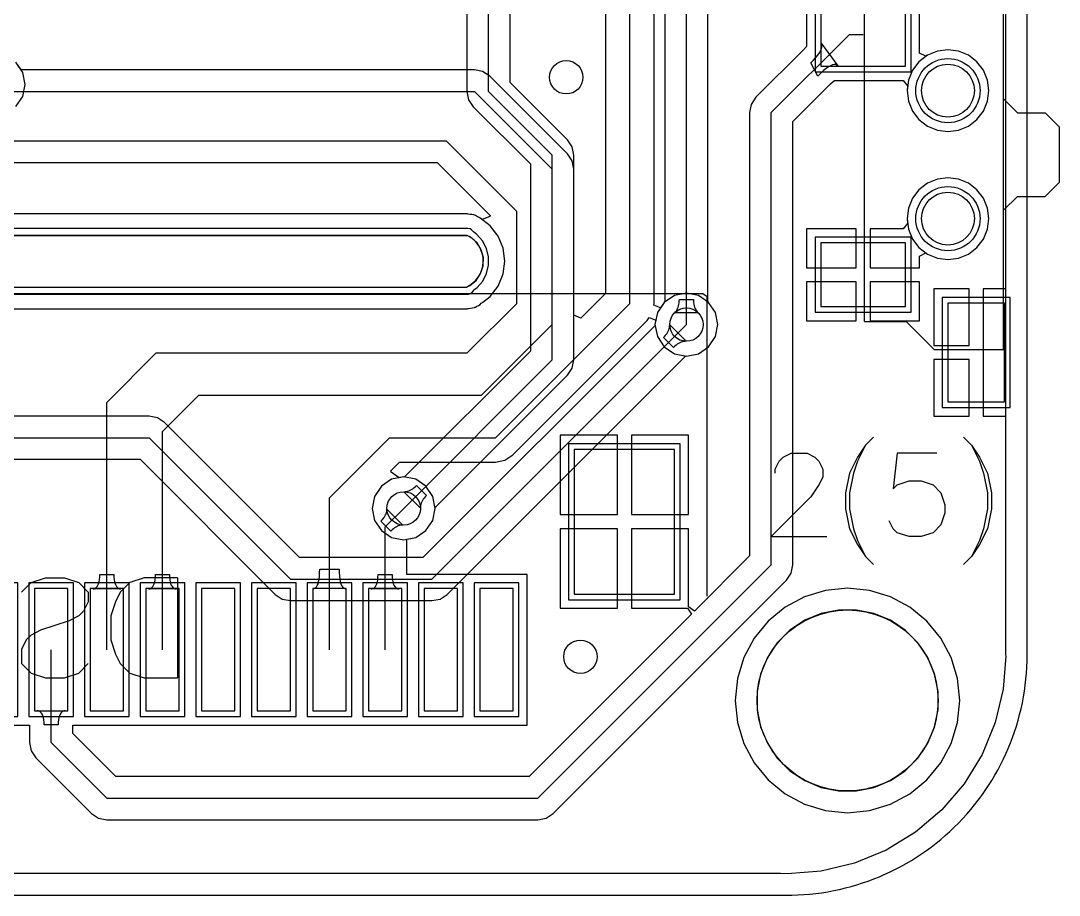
# Model space of a CAD drawing. Header units: millimetres. Extents: x 75.2 to 114.1, y 58.8 to 103.8.
# Drawn here: x 95.48 to 114.14, y 58.83 to 74.55 of the extents above; entities that cross this region are included whole.
import ezdxf

# ---------------------------------------------------------------- set-up
doc = ezdxf.new("R2010")
doc.units = ezdxf.units.MM
for name, color, linetype in [('BottomLayer', 5, 'Continuous'), ('BottomOverlay', 54, 'Continuous'), ('BottomSolder', 6, 'Continuous'), ('KeepOutLayer', 6, 'Continuous'), ('MultiLayer', 9, 'Continuous'), ('TopLayer', 1, 'Continuous'), ('TopOverlay', 2, 'Continuous'), ('TopPaste', 8, 'Continuous'), ('TopSolder', 216, 'Continuous')]:
    doc.layers.add(name, color=color, linetype=linetype)

# ---------------------------------------------------------------- blocks, each defined once
blk = doc.blocks.new('____20__1')
at = {"layer": 'TopLayer'}
for p, q in [((-22.2, 3.6), (-22.2, 1)), ((-20.4, 3.6), (-22.2, 3.6)), ((-20.4, 1), (-20.4, 3.6)), ((1.4, 3.6), (1.4, 1)), ((3.2, 3.6), (1.4, 3.6)), ((3.2, 1), (3.2, 3.6)), ((-22.2, 1), (-20.4, 1)), ((-19.3, 1.1), (-19.3, -1.1)), ((-18.7, 1.1), (-19.3, 1.1)), ((-18.7, -1.1), (-18.7, 1.1)), ((-18.3, 1.1), (-18.3, -1.1)), ((-17.7, 1.1), (-18.3, 1.1)), ((-17.7, -1.1), (-17.7, 1.1)), ((-17.3, 1.1), (-17.3, -1.1)), ((-16.7, 1.1), (-17.3, 1.1)), ((-16.7, -1.1), (-16.7, 1.1)), ((-16.3, 1.1), (-16.3, -1.1)), ((-15.7, 1.1), (-16.3, 1.1)), ((-15.7, -1.1), (-15.7, 1.1)), ((-15.3, 1.1), (-15.3, -1.1)), ((-14.7, 1.1), (-15.3, 1.1)), ((-14.7, -1.1), (-14.7, 1.1)), ((-14.3, 1.1), (-14.3, -1.1)), ((-13.7, 1.1), (-14.3, 1.1)), ((-13.7, -1.1), (-13.7, 1.1)), ((-13.3, 1.1), (-13.3, -1.1)), ((-12.7, 1.1), (-13.3, 1.1)), ((-12.7, -1.1), (-12.7, 1.1)), ((-12.3, 1.1), (-12.3, -1.1)), ((-11.7, 1.1), (-12.3, 1.1)), ((-11.7, -1.1), (-11.7, 1.1)), ((-11.3, 1.1), (-11.3, -1.1)), ((-10.7, 1.1), (-11.3, 1.1)), ((-10.7, -1.1), (-10.7, 1.1)), ((-10.3, 1.1), (-10.3, -1.1)), ((-9.7, 1.1), (-10.3, 1.1)), ((-9.7, -1.1), (-9.7, 1.1)), ((-9.3, 1.1), (-9.3, -1.1)), ((-8.7, 1.1), (-9.3, 1.1)), ((-8.7, -1.1), (-8.7, 1.1)), ((-8.3, 1.1), (-8.3, -1.1)), ((-7.7, 1.1), (-8.3, 1.1)), ((-7.7, -1.1), (-7.7, 1.1)), ((-7.3, 1.1), (-7.3, -1.1)), ((-6.7, 1.1), (-7.3, 1.1)), ((-6.7, -1.1), (-6.7, 1.1)), ((-6.3, 1.1), (-6.3, -1.1)), ((-5.7, 1.1), (-6.3, 1.1)), ((-5.7, -1.1), (-5.7, 1.1)), ((-5.3, 1.1), (-5.3, -1.1)), ((-4.7, 1.1), (-5.3, 1.1)), ((-4.7, -1.1), (-4.7, 1.1)), ((-4.3, 1.1), (-4.3, -1.1)), ((-3.7, 1.1), (-4.3, 1.1)), ((-3.7, -1.1), (-3.7, 1.1)), ((-3.3, 1.1), (-3.3, -1.1)), ((-2.7, 1.1), (-3.3, 1.1)), ((-2.7, -1.1), (-2.7, 1.1)), ((-2.3, 1.1), (-2.3, -1.1)), ((-1.7, 1.1), (-2.3, 1.1)), ((-1.7, -1.1), (-1.7, 1.1)), ((-1.3, 1.1), (-1.3, -1.1)), ((-0.7, 1.1), (-1.3, 1.1)), ((-0.7, -1.1), (-0.7, 1.1)), ((-0.3, 1.1), (-0.3, -1.1)), ((0.3, 1.1), (-0.3, 1.1)), ((0.3, -1.1), (0.3, 1.1)), ((1.4, 1), (3.2, 1)), ((-19.3, -1.1), (-18.7, -1.1)), ((-18.3, -1.1), (-17.7, -1.1)), ((-17.3, -1.1), (-16.7, -1.1)), ((-16.3, -1.1), (-15.7, -1.1)), ((-15.3, -1.1), (-14.7, -1.1)), ((-14.3, -1.1), (-13.7, -1.1)), ((-13.3, -1.1), (-12.7, -1.1)), ((-12.3, -1.1), (-11.7, -1.1)), ((-11.3, -1.1), (-10.7, -1.1)), ((-10.3, -1.1), (-9.7, -1.1)), ((-9.3, -1.1), (-8.7, -1.1)), ((-8.3, -1.1), (-7.7, -1.1)), ((-7.3, -1.1), (-6.7, -1.1)), ((-6.3, -1.1), (-5.7, -1.1)), ((-5.3, -1.1), (-4.7, -1.1)), ((-4.3, -1.1), (-3.7, -1.1)), ((-3.3, -1.1), (-2.7, -1.1)), ((-2.3, -1.1), (-1.7, -1.1)), ((-1.3, -1.1), (-0.7, -1.1)), ((-0.3, -1.1), (0.3, -1.1))]:
    blk.add_line(p, q, dxfattribs=at)
at = {"layer": 'TopOverlay'}
for p, q in [((-22.784, 0.965), (-22.784, 6.401)), ((-22.784, 6.401), (3.708, 6.401)), ((3.708, 6.401), (3.785, 6.35)), ((3.785, 0.965), (3.785, 6.35))]:
    blk.add_line(p, q, dxfattribs=at)
at = {"layer": 'TopPaste'}
for p, q in [((-22.2, 3.6), (-22.2, 1)), ((-20.4, 3.6), (-22.2, 3.6)), ((-20.4, 1), (-20.4, 3.6)), ((1.4, 3.6), (1.4, 1)), ((3.2, 3.6), (1.4, 3.6)), ((3.2, 1), (3.2, 3.6)), ((-22.2, 1), (-20.4, 1)), ((-19.3, 1.1), (-19.3, -1.1)), ((-18.7, 1.1), (-19.3, 1.1)), ((-18.7, -1.1), (-18.7, 1.1)), ((-18.3, 1.1), (-18.3, -1.1)), ((-17.7, 1.1), (-18.3, 1.1)), ((-17.7, -1.1), (-17.7, 1.1)), ((-17.3, 1.1), (-17.3, -1.1)), ((-16.7, 1.1), (-17.3, 1.1)), ((-16.7, -1.1), (-16.7, 1.1)), ((-16.3, 1.1), (-16.3, -1.1)), ((-15.7, 1.1), (-16.3, 1.1)), ((-15.7, -1.1), (-15.7, 1.1)), ((-15.3, 1.1), (-15.3, -1.1)), ((-14.7, 1.1), (-15.3, 1.1)), ((-14.7, -1.1), (-14.7, 1.1)), ((-14.3, 1.1), (-14.3, -1.1)), ((-13.7, 1.1), (-14.3, 1.1)), ((-13.7, -1.1), (-13.7, 1.1)), ((-13.3, 1.1), (-13.3, -1.1)), ((-12.7, 1.1), (-13.3, 1.1)), ((-12.7, -1.1), (-12.7, 1.1)), ((-12.3, 1.1), (-12.3, -1.1)), ((-11.7, 1.1), (-12.3, 1.1)), ((-11.7, -1.1), (-11.7, 1.1)), ((-11.3, 1.1), (-11.3, -1.1)), ((-10.7, 1.1), (-11.3, 1.1)), ((-10.7, -1.1), (-10.7, 1.1)), ((-10.3, 1.1), (-10.3, -1.1)), ((-9.7, 1.1), (-10.3, 1.1)), ((-9.7, -1.1), (-9.7, 1.1)), ((-9.3, 1.1), (-9.3, -1.1)), ((-8.7, 1.1), (-9.3, 1.1)), ((-8.7, -1.1), (-8.7, 1.1)), ((-8.3, 1.1), (-8.3, -1.1)), ((-7.7, 1.1), (-8.3, 1.1)), ((-7.7, -1.1), (-7.7, 1.1)), ((-7.3, 1.1), (-7.3, -1.1)), ((-6.7, 1.1), (-7.3, 1.1)), ((-6.7, -1.1), (-6.7, 1.1)), ((-6.3, 1.1), (-6.3, -1.1)), ((-5.7, 1.1), (-6.3, 1.1)), ((-5.7, -1.1), (-5.7, 1.1)), ((-5.3, 1.1), (-5.3, -1.1)), ((-4.7, 1.1), (-5.3, 1.1)), ((-4.7, -1.1), (-4.7, 1.1)), ((-4.3, 1.1), (-4.3, -1.1)), ((-3.7, 1.1), (-4.3, 1.1)), ((-3.7, -1.1), (-3.7, 1.1)), ((-3.3, 1.1), (-3.3, -1.1)), ((-2.7, 1.1), (-3.3, 1.1)), ((-2.7, -1.1), (-2.7, 1.1)), ((-2.3, 1.1), (-2.3, -1.1)), ((-1.7, 1.1), (-2.3, 1.1)), ((-1.7, -1.1), (-1.7, 1.1)), ((-1.3, 1.1), (-1.3, -1.1)), ((-0.7, 1.1), (-1.3, 1.1)), ((-0.7, -1.1), (-0.7, 1.1)), ((-0.3, 1.1), (-0.3, -1.1)), ((0.3, 1.1), (-0.3, 1.1)), ((0.3, -1.1), (0.3, 1.1)), ((1.4, 1), (3.2, 1)), ((-19.3, -1.1), (-18.7, -1.1)), ((-18.3, -1.1), (-17.7, -1.1)), ((-17.3, -1.1), (-16.7, -1.1)), ((-16.3, -1.1), (-15.7, -1.1)), ((-15.3, -1.1), (-14.7, -1.1)), ((-14.3, -1.1), (-13.7, -1.1)), ((-13.3, -1.1), (-12.7, -1.1)), ((-12.3, -1.1), (-11.7, -1.1)), ((-11.3, -1.1), (-10.7, -1.1)), ((-10.3, -1.1), (-9.7, -1.1)), ((-9.3, -1.1), (-8.7, -1.1)), ((-8.3, -1.1), (-7.7, -1.1)), ((-7.3, -1.1), (-6.7, -1.1)), ((-6.3, -1.1), (-5.7, -1.1)), ((-5.3, -1.1), (-4.7, -1.1)), ((-4.3, -1.1), (-3.7, -1.1)), ((-3.3, -1.1), (-2.7, -1.1)), ((-2.3, -1.1), (-1.7, -1.1)), ((-1.3, -1.1), (-0.7, -1.1)), ((-0.3, -1.1), (0.3, -1.1))]:
    blk.add_line(p, q, dxfattribs=at)
at = {"layer": 'TopSolder'}
for p, q in [((-22.302, 3.702), (-22.302, 0.898)), ((-20.298, 3.702), (-22.302, 3.702)), ((-20.298, 0.898), (-20.298, 3.702)), ((1.298, 3.702), (1.298, 0.898)), ((3.302, 3.702), (1.298, 3.702)), ((3.302, 0.898), (3.302, 3.702)), ((-19.402, 1.202), (-19.402, -1.202)), ((-18.598, 1.202), (-19.402, 1.202)), ((-18.598, -1.202), (-18.598, 1.202)), ((-18.402, 1.202), (-18.402, -1.202)), ((-17.598, 1.202), (-18.402, 1.202)), ((-17.598, -1.202), (-17.598, 1.202)), ((-17.402, 1.202), (-17.402, -1.202)), ((-16.598, 1.202), (-17.402, 1.202)), ((-16.598, -1.202), (-16.598, 1.202)), ((-16.402, 1.202), (-16.402, -1.202)), ((-15.598, 1.202), (-16.402, 1.202)), ((-15.598, -1.202), (-15.598, 1.202)), ((-15.402, 1.202), (-15.402, -1.202)), ((-14.598, 1.202), (-15.402, 1.202)), ((-14.598, -1.202), (-14.598, 1.202)), ((-14.402, 1.202), (-14.402, -1.202)), ((-13.598, 1.202), (-14.402, 1.202)), ((-13.598, -1.202), (-13.598, 1.202)), ((-13.402, 1.202), (-13.402, -1.202)), ((-12.598, 1.202), (-13.402, 1.202)), ((-12.598, -1.202), (-12.598, 1.202)), ((-12.402, 1.202), (-12.402, -1.202)), ((-11.598, 1.202), (-12.402, 1.202)), ((-11.598, -1.202), (-11.598, 1.202)), ((-11.402, 1.202), (-11.402, -1.202)), ((-10.598, 1.202), (-11.402, 1.202)), ((-10.598, -1.202), (-10.598, 1.202)), ((-10.402, 1.202), (-10.402, -1.202)), ((-9.598, 1.202), (-10.402, 1.202)), ((-9.598, -1.202), (-9.598, 1.202)), ((-9.402, 1.202), (-9.402, -1.202)), ((-8.598, 1.202), (-9.402, 1.202)), ((-8.598, -1.202), (-8.598, 1.202)), ((-8.402, 1.202), (-8.402, -1.202)), ((-7.598, 1.202), (-8.402, 1.202)), ((-7.598, -1.202), (-7.598, 1.202)), ((-7.402, 1.202), (-7.402, -1.202)), ((-6.598, 1.202), (-7.402, 1.202)), ((-6.598, -1.202), (-6.598, 1.202)), ((-6.402, 1.202), (-6.402, -1.202)), ((-5.598, 1.202), (-6.402, 1.202)), ((-5.598, -1.202), (-5.598, 1.202)), ((-5.402, 1.202), (-5.402, -1.202)), ((-4.598, 1.202), (-5.402, 1.202)), ((-4.598, -1.202), (-4.598, 1.202)), ((-4.402, 1.202), (-4.402, -1.202)), ((-3.598, 1.202), (-4.402, 1.202)), ((-3.598, -1.202), (-3.598, 1.202)), ((-3.402, 1.202), (-3.402, -1.202)), ((-2.598, 1.202), (-3.402, 1.202)), ((-2.598, -1.202), (-2.598, 1.202)), ((-2.402, 1.202), (-2.402, -1.202)), ((-1.598, 1.202), (-2.402, 1.202)), ((-1.598, -1.202), (-1.598, 1.202)), ((-1.402, 1.202), (-1.402, -1.202)), ((-0.598, 1.202), (-1.402, 1.202)), ((-0.598, -1.202), (-0.598, 1.202)), ((-0.402, 1.202), (-0.402, -1.202)), ((0.402, 1.202), (-0.402, 1.202)), ((0.402, -1.202), (0.402, 1.202)), ((-22.302, 0.898), (-20.298, 0.898)), ((1.298, 0.898), (3.302, 0.898)), ((-19.402, -1.202), (-18.598, -1.202)), ((-18.402, -1.202), (-17.598, -1.202)), ((-17.402, -1.202), (-16.598, -1.202)), ((-16.402, -1.202), (-15.598, -1.202)), ((-15.402, -1.202), (-14.598, -1.202)), ((-14.402, -1.202), (-13.598, -1.202)), ((-13.402, -1.202), (-12.598, -1.202)), ((-12.402, -1.202), (-11.598, -1.202)), ((-11.402, -1.202), (-10.598, -1.202)), ((-10.402, -1.202), (-9.598, -1.202)), ((-9.402, -1.202), (-8.598, -1.202)), ((-8.402, -1.202), (-7.598, -1.202)), ((-7.402, -1.202), (-6.598, -1.202)), ((-6.402, -1.202), (-5.598, -1.202)), ((-5.402, -1.202), (-4.598, -1.202)), ((-4.402, -1.202), (-3.598, -1.202)), ((-3.402, -1.202), (-2.598, -1.202)), ((-2.402, -1.202), (-1.598, -1.202)), ((-1.402, -1.202), (-0.598, -1.202)), ((-0.402, -1.202), (0.402, -1.202))]:
    blk.add_line(p, q, dxfattribs=at)
blk = doc.blocks.new('SWITCH_SIDE_5')
at = {"layer": 'BottomLayer'}
for centre in [(0, 0), (2.3, 0)]:
    blk.add_circle(centre, 0.475, dxfattribs=at)
at = {"layer": 'BottomSolder'}
for centre in [(0, 0), (2.3, 0)]:
    blk.add_circle(centre, 0.577, dxfattribs=at)
at = {"layer": 'MultiLayer'}
for centre in [(0, 0), (2.3, 0)]:
    blk.add_circle(centre, 0.475, dxfattribs=at)
at = {"layer": 'TopLayer'}
for p, q in [((-0.437, 2.286), (-1.58, 2.286)), ((-1.58, 2.286), (-1.58, 0.762)), ((-0.437, 0.762), (-0.437, 2.286)), ((3.881, 2.286), (2.738, 2.286)), ((2.738, 2.286), (2.738, 0.762)), ((3.881, 0.762), (3.881, 2.286)), ((-1.58, 0.762), (-0.437, 0.762)), ((2.738, 0.762), (3.881, 0.762)), ((-3.295, 0), (-3.295, -1.016)), ((-1.517, 0), (-3.295, 0)), ((-1.517, -1.016), (-1.517, 0)), ((3.817, 0), (3.817, -1.016)), ((5.595, 0), (3.817, 0)), ((5.595, -1.016), (5.595, 0)), ((-3.295, -1.016), (-1.517, -1.016)), ((3.817, -1.016), (5.595, -1.016))]:
    blk.add_line(p, q, dxfattribs=at)
for centre in [(0, 0), (2.3, 0)]:
    blk.add_circle(centre, 0.475, dxfattribs=at)
at = {"layer": 'TopOverlay'}
for p, q in [((-1.85, 1.5), (-1.85, 0.75)), ((-1.85, 1.5), (4.15, 1.5)), ((4.15, 1.5), (4.15, 0.75)), ((-1.85, 0.75), (-2.35, 0.25)), ((4.15, 0.75), (4.65, 0.25)), ((-2.35, 0.25), (-2.35, -1)), ((4.65, 0.25), (4.65, -1)), ((-2.35, -1), (0.15, -1)), ((0.15, -1), (0.4, -1.25)), ((0.15, -1), (2.15, -1)), ((2.15, -1), (1.9, -1.25)), ((2.15, -1), (4.65, -1)), ((0.4, -1.25), (0.4, -1.75)), ((1.9, -1.25), (1.9, -1.75)), ((0.4, -1.75), (0.65, -2)), ((1.9, -1.75), (1.65, -2)), ((1.65, -2), (0.65, -2))]:
    blk.add_line(p, q, dxfattribs=at)
at = {"layer": 'TopPaste'}
for p, q in [((-0.437, 2.286), (-1.58, 2.286)), ((-1.58, 2.286), (-1.58, 0.762)), ((-0.437, 0.762), (-0.437, 2.286)), ((3.881, 2.286), (2.738, 2.286)), ((2.738, 2.286), (2.738, 0.762)), ((3.881, 0.762), (3.881, 2.286)), ((-1.58, 0.762), (-0.437, 0.762)), ((2.738, 0.762), (3.881, 0.762)), ((-3.295, 0), (-3.295, -1.016)), ((-1.517, 0), (-3.295, 0)), ((-1.517, -1.016), (-1.517, 0)), ((3.817, 0), (3.817, -1.016)), ((5.595, 0), (3.817, 0)), ((5.595, -1.016), (5.595, 0)), ((-3.295, -1.016), (-1.517, -1.016)), ((3.817, -1.016), (5.595, -1.016))]:
    blk.add_line(p, q, dxfattribs=at)
at = {"layer": 'TopSolder'}
for p, q in [((-0.336, 2.388), (-1.682, 2.388)), ((-1.682, 2.388), (-1.682, 0.66)), ((-0.336, 0.66), (-0.336, 2.388)), ((3.982, 2.388), (2.636, 2.388)), ((2.636, 2.388), (2.636, 0.66)), ((3.982, 0.66), (3.982, 2.388)), ((-1.682, 0.66), (-0.336, 0.66)), ((2.636, 0.66), (3.982, 0.66)), ((-3.396, 0.102), (-3.396, -1.118)), ((-1.415, 0.102), (-3.396, 0.102)), ((-1.415, -1.118), (-1.415, 0.102)), ((3.716, 0.102), (3.716, -1.118)), ((5.697, 0.102), (3.716, 0.102)), ((5.697, -1.118), (5.697, 0.102)), ((-3.396, -1.118), (-1.415, -1.118)), ((3.716, -1.118), (5.697, -1.118))]:
    blk.add_line(p, q, dxfattribs=at)
for centre in [(0, 0), (2.3, 0)]:
    blk.add_circle(centre, 0.577, dxfattribs=at)

msp = doc.modelspace()

# ---------------------------------------------------------------- linework, layer by layer
at = {"layer": 'BottomLayer'}
for p, q in [((103.886, 73.279), (103.886, 94.869)), ((104.274, 73.44), (104.274, 94.869)), ((103.498, 94.708), (103.498, 73.279)), ((113.175, 77.775), (113.175, 68.002)), ((111.773, 73.93), (111.621, 73.813)), ((111.951, 74.003), (111.773, 73.93)), ((112.141, 74.028), (111.951, 74.003)), ((112.331, 74.003), (112.141, 74.028)), ((112.509, 73.93), (112.331, 74.003)), ((112.661, 73.813), (112.509, 73.93)), ((95.518, 73.622), (95.395, 73.805)), ((111.621, 73.813), (111.504, 73.661)), ((112.778, 73.661), (112.661, 73.813)), ((95.561, 73.406), (95.518, 73.622)), ((111.504, 73.661), (111.431, 73.484)), ((112.851, 73.484), (112.778, 73.661)), ((95.518, 73.19), (95.561, 73.406)), ((105.304, 72.411), (104.274, 73.44)), ((111.431, 73.484), (111.406, 73.293)), ((112.876, 73.293), (112.851, 73.484)), ((95.395, 73.007), (95.518, 73.19)), ((103.498, 73.279), (103.527, 73.13)), ((103.886, 73.279), (105.029, 72.136)), ((111.406, 73.293), (111.431, 73.103)), ((112.851, 73.103), (112.876, 73.293)), ((103.527, 73.13), (103.611, 73.004)), ((103.611, 73.004), (104.641, 71.975)), ((111.431, 73.103), (111.504, 72.926)), ((112.778, 72.926), (112.851, 73.103)), ((111.504, 72.926), (111.621, 72.773)), ((111.621, 72.773), (111.773, 72.656)), ((112.509, 72.656), (112.661, 72.773)), ((112.661, 72.773), (112.778, 72.926)), ((111.773, 72.656), (111.951, 72.583)), ((112.331, 72.583), (112.509, 72.656)), ((105.388, 72.285), (105.304, 72.411)), ((111.951, 72.583), (112.141, 72.558)), ((112.141, 72.558), (112.331, 72.583)), ((105.417, 72.136), (105.388, 72.285)), ((105.029, 68.453), (105.029, 72.136)), ((105.417, 68.453), (105.417, 72.136)), ((104.641, 71.975), (104.641, 68.614)), ((111.951, 71.703), (111.773, 71.63)), ((112.141, 71.728), (111.951, 71.703)), ((112.331, 71.703), (112.141, 71.728)), ((112.509, 71.63), (112.331, 71.703)), ((111.621, 71.513), (111.504, 71.361)), ((111.773, 71.63), (111.621, 71.513)), ((112.661, 71.513), (112.509, 71.63)), ((112.778, 71.361), (112.661, 71.513)), ((111.504, 71.361), (111.431, 71.183)), ((112.851, 71.183), (112.778, 71.361)), ((111.431, 71.183), (111.406, 70.993)), ((112.876, 70.993), (112.851, 71.183)), ((103.505, 71.078), (85.649, 71.078)), ((103.516, 71.076), (103.505, 71.078)), ((103.522, 71.076), (103.516, 71.076)), ((103.555, 71.07), (103.522, 71.076)), ((103.588, 71.067), (103.555, 71.07)), ((103.62, 71.059), (103.588, 71.067)), ((103.633, 71.053), (103.62, 71.059)), ((103.654, 71.049), (103.633, 71.053)), ((103.671, 71.037), (103.654, 71.049)), ((103.682, 71.033), (103.671, 71.037)), ((103.706, 71.02), (103.682, 71.033)), ((103.732, 71.009), (103.706, 71.02)), ((103.918, 70.866), (103.732, 71.009)), ((111.406, 70.993), (111.431, 70.803)), ((112.851, 70.803), (112.876, 70.993)), ((104.06, 70.68), (103.918, 70.866)), ((111.431, 70.803), (111.504, 70.625)), ((112.778, 70.625), (112.851, 70.803)), ((104.15, 70.464), (104.06, 70.68)), ((111.504, 70.625), (111.621, 70.473)), ((112.661, 70.473), (112.778, 70.625)), ((104.181, 70.231), (104.15, 70.464)), ((111.621, 70.473), (111.773, 70.356)), ((111.773, 70.356), (111.951, 70.283)), ((112.331, 70.283), (112.509, 70.356)), ((112.509, 70.356), (112.661, 70.473)), ((104.15, 69.998), (104.181, 70.231)), ((111.951, 70.283), (112.141, 70.258)), ((112.141, 70.258), (112.331, 70.283)), ((104.06, 69.782), (104.15, 69.998)), ((103.918, 69.596), (104.06, 69.782)), ((107.226, 69.61), (107.043, 69.487)), ((107.442, 69.653), (107.226, 69.61)), ((107.658, 69.61), (107.442, 69.653)), ((107.841, 69.487), (107.658, 69.61)), ((103.654, 69.403), (103.679, 69.42)), ((103.679, 69.42), (103.704, 69.43)), ((103.704, 69.43), (103.736, 69.451)), ((103.736, 69.451), (103.755, 69.471)), ((103.755, 69.471), (103.78, 69.487)), ((103.78, 69.487), (103.783, 69.492)), ((103.783, 69.492), (103.918, 69.596)), ((107.043, 69.487), (106.92, 69.304)), ((107.964, 69.304), (107.841, 69.487)), ((85.649, 69.373), (103.505, 69.373)), ((103.505, 69.373), (103.516, 69.375)), ((103.516, 69.375), (103.524, 69.375)), ((103.524, 69.375), (103.561, 69.383)), ((103.561, 69.383), (103.599, 69.387)), ((103.599, 69.387), (103.635, 69.398)), ((103.635, 69.398), (103.64, 69.4)), ((103.64, 69.4), (103.654, 69.403)), ((106.92, 69.304), (106.877, 69.088)), ((108.007, 69.088), (107.964, 69.304)), ((106.872, 69.068), (102.709, 64.904)), ((102.87, 64.516), (107.442, 69.088)), ((106.875, 69.072), (106.872, 69.068)), ((106.879, 69.078), (106.875, 69.072)), ((106.877, 69.088), (106.879, 69.078)), ((107.138, 69.039), (107.141, 69.062)), ((107.141, 69.062), (107.142, 69.085)), ((107.142, 69.085), (107.439, 68.788)), ((107.964, 68.872), (108.007, 69.088)), ((107.033, 68.858), (107.054, 68.88)), ((107.212, 68.679), (107.033, 68.858)), ((107.054, 68.88), (107.072, 68.903)), ((107.072, 68.903), (107.089, 68.925)), ((107.089, 68.925), (107.103, 68.948)), ((107.103, 68.948), (107.115, 68.97)), ((107.115, 68.97), (107.125, 68.993)), ((107.125, 68.993), (107.133, 69.016)), ((107.133, 69.016), (107.138, 69.039)), ((107.841, 68.689), (107.964, 68.872)), ((107.234, 68.7), (107.212, 68.679)), ((107.257, 68.718), (107.234, 68.7)), ((107.279, 68.735), (107.257, 68.718)), ((107.302, 68.749), (107.279, 68.735)), ((107.324, 68.761), (107.302, 68.749)), ((107.347, 68.771), (107.324, 68.761)), ((107.37, 68.779), (107.347, 68.771)), ((107.393, 68.784), (107.37, 68.779)), ((107.416, 68.787), (107.393, 68.784)), ((107.439, 68.788), (107.416, 68.787)), ((107.658, 68.566), (107.841, 68.689)), ((104.641, 68.614), (102.382, 66.356)), ((103.145, 64.241), (107.422, 68.518)), ((107.422, 68.518), (107.426, 68.521)), ((107.426, 68.521), (107.432, 68.525)), ((107.432, 68.525), (107.442, 68.523)), ((107.442, 68.523), (107.658, 68.566)), ((102.362, 65.786), (105.029, 68.453)), ((105.304, 68.178), (105.388, 68.304)), ((105.388, 68.304), (105.417, 68.453)), ((102.932, 65.806), (105.304, 68.178)), ((113.175, 68.002), (113.177, 67.993)), ((113.177, 67.993), (113.177, 63.153)), ((97.79, 67.444), (94.524, 67.444)), ((97.939, 67.415), (97.79, 67.444)), ((98.065, 67.331), (97.939, 67.415)), ((100.491, 64.904), (98.065, 67.331)), ((94.107, 67.056), (97.79, 67.056)), ((97.79, 67.056), (100.33, 64.516)), ((94.524, 66.668), (97.629, 66.668)), ((97.629, 66.668), (100.055, 64.241)), ((102.146, 66.308), (101.963, 66.185)), ((102.362, 66.351), (102.146, 66.308)), ((102.372, 66.349), (102.362, 66.351)), ((102.378, 66.353), (102.372, 66.349)), ((102.382, 66.356), (102.378, 66.353)), ((101.963, 66.185), (101.84, 66.002)), ((102.365, 66.086), (102.388, 66.087)), ((102.662, 65.789), (102.365, 66.086)), ((102.388, 66.087), (102.411, 66.09)), ((102.411, 66.09), (102.434, 66.095)), ((102.434, 66.095), (102.457, 66.103)), ((102.457, 66.103), (102.48, 66.113)), ((102.48, 66.113), (102.502, 66.125)), ((102.502, 66.125), (102.525, 66.139)), ((102.525, 66.139), (102.547, 66.156)), ((102.547, 66.156), (102.57, 66.174)), ((102.57, 66.174), (102.592, 66.195)), ((102.592, 66.195), (102.771, 66.016)), ((101.84, 66.002), (101.797, 65.786)), ((102.679, 65.881), (102.671, 65.858)), ((102.689, 65.904), (102.679, 65.881)), ((102.701, 65.926), (102.689, 65.904)), ((102.715, 65.949), (102.701, 65.926)), ((102.732, 65.971), (102.715, 65.949)), ((102.75, 65.994), (102.732, 65.971)), ((102.771, 66.016), (102.75, 65.994)), ((101.797, 65.786), (101.84, 65.57)), ((102.663, 65.812), (102.662, 65.789)), ((102.666, 65.835), (102.663, 65.812)), ((102.671, 65.858), (102.666, 65.835)), ((102.884, 65.57), (102.927, 65.786)), ((102.925, 65.796), (102.929, 65.802)), ((102.927, 65.786), (102.925, 65.796)), ((102.929, 65.802), (102.932, 65.806)), ((101.84, 65.57), (101.963, 65.387)), ((102.761, 65.387), (102.884, 65.57)), ((101.963, 65.387), (102.146, 65.264)), ((102.578, 65.264), (102.761, 65.387)), ((102.146, 65.264), (102.362, 65.221)), ((102.362, 65.221), (102.578, 65.264)), ((102.709, 64.904), (100.491, 64.904)), ((100.33, 64.516), (102.87, 64.516)), ((100.055, 64.241), (100.181, 64.157)), ((103.019, 64.157), (103.145, 64.241)), ((109.566, 64.196), (109.217, 64.01)), ((109.944, 64.311), (109.566, 64.196)), ((110.338, 64.35), (109.944, 64.311)), ((110.731, 64.311), (110.338, 64.35)), ((111.109, 64.196), (110.731, 64.311)), ((111.458, 64.01), (111.109, 64.196)), ((100.181, 64.157), (100.33, 64.128)), ((100.33, 64.128), (102.87, 64.128)), ((102.87, 64.128), (103.019, 64.157)), ((109.217, 64.01), (108.912, 63.759)), ((111.763, 63.759), (111.458, 64.01)), ((108.912, 63.759), (108.661, 63.454)), ((112.014, 63.454), (111.763, 63.759)), ((108.661, 63.454), (108.475, 63.105)), ((112.2, 63.105), (112.014, 63.454)), ((108.475, 63.105), (108.36, 62.727)), ((112.315, 62.727), (112.2, 63.105)), ((113.182, 63.128), (113.135, 62.537)), ((113.177, 63.153), (113.182, 63.128)), ((108.36, 62.727), (108.321, 62.334)), ((112.354, 62.334), (112.315, 62.727)), ((113.135, 62.537), (112.991, 61.936)), ((108.321, 62.334), (108.36, 61.94)), ((112.315, 61.94), (112.354, 62.334)), ((108.36, 61.94), (108.475, 61.562)), ((112.2, 61.562), (112.315, 61.94)), ((112.991, 61.936), (112.754, 61.365)), ((108.475, 61.562), (108.661, 61.213)), ((112.014, 61.213), (112.2, 61.562)), ((108.661, 61.213), (108.912, 60.908)), ((111.763, 60.908), (112.014, 61.213)), ((112.754, 61.365), (112.432, 60.838)), ((108.912, 60.908), (109.217, 60.657)), ((111.458, 60.657), (111.763, 60.908)), ((112.432, 60.838), (112.03, 60.368)), ((109.217, 60.657), (109.566, 60.471)), ((111.109, 60.471), (111.458, 60.657)), ((109.566, 60.471), (109.944, 60.356)), ((110.731, 60.356), (111.109, 60.471)), ((109.944, 60.356), (110.338, 60.317)), ((110.338, 60.317), (110.731, 60.356)), ((112.03, 60.368), (111.56, 59.967)), ((111.56, 59.967), (111.033, 59.644)), ((111.033, 59.644), (110.462, 59.408)), ((110.462, 59.408), (109.861, 59.263)), ((108.993, 59.224), (80.035, 59.224)), ((109.004, 59.224), (108.993, 59.224)), ((109.13, 59.224), (109.004, 59.224)), ((109.255, 59.216), (109.13, 59.224)), ((109.861, 59.263), (109.255, 59.216))]:
    msp.add_line(p, q, dxfattribs=at)
for centre in [(105.283, 73.533), (107.442, 69.088), (102.362, 65.786), (105.537, 63.119)]:
    msp.add_circle(centre, 0.3, dxfattribs=at)
at = {"layer": 'BottomOverlay'}
for p, q in [((95.496, 64.281), (95.667, 64.452)), ((95.667, 64.452), (95.924, 64.538)), ((95.924, 64.538), (96.267, 64.538)), ((96.267, 64.538), (96.524, 64.452)), ((96.524, 64.452), (96.695, 64.281)), ((97.441, 64.452), (97.27, 64.281)), ((97.698, 64.538), (97.441, 64.452)), ((98.298, 64.538), (97.698, 64.538)), ((98.298, 64.538), (98.298, 62.738)), ((96.695, 64.281), (96.695, 64.109)), ((97.27, 64.281), (97.184, 64.109)), ((96.695, 64.109), (96.61, 63.938)), ((97.184, 64.109), (97.098, 63.852)), ((96.524, 63.852), (96.353, 63.766)), ((96.61, 63.938), (96.524, 63.852)), ((97.098, 63.852), (97.098, 63.424)), ((96.353, 63.766), (95.839, 63.595)), ((95.667, 63.509), (95.581, 63.424)), ((95.839, 63.595), (95.667, 63.509)), ((95.581, 63.424), (95.496, 63.252)), ((97.098, 63.424), (97.184, 63.166)), ((95.496, 63.252), (95.496, 62.995)), ((97.184, 63.166), (97.27, 62.995)), ((95.496, 62.995), (95.667, 62.824)), ((96.524, 62.824), (96.695, 62.995)), ((97.27, 62.995), (97.441, 62.824)), ((95.667, 62.824), (95.924, 62.738)), ((95.924, 62.738), (96.267, 62.738)), ((96.267, 62.738), (96.524, 62.824)), ((97.441, 62.824), (97.698, 62.738)), ((97.698, 62.738), (98.298, 62.738))]:
    msp.add_line(p, q, dxfattribs=at)
at = {"layer": 'KeepOutLayer'}
for p, q in [((113.563, 68.002), (113.563, 77.775)), ((85.649, 70.69), (103.505, 70.69)), ((85.649, 69.762), (103.505, 69.762)), ((113.565, 63.153), (113.565, 68)), ((80.035, 58.835), (109.118, 58.835))]:
    msp.add_line(p, q, dxfattribs=at)
msp.add_circle((110.338, 62.334), 1.626, dxfattribs=at)
for centre, radius, start, end in [((103.282, 70.231), 0.51, 293.082, 64.103), ((109.245, 63.153), 4.32, 268.3153, 0)]:
    msp.add_arc(centre, radius, start, end, dxfattribs=at)
at = {"layer": 'MultiLayer'}
for p, q in [((103.505, 70.817), (85.649, 70.817)), ((103.522, 70.817), (103.505, 70.817)), ((103.505, 70.817), (103.505, 70.817)), ((103.554, 70.809), (103.522, 70.817)), ((103.583, 70.792), (103.554, 70.809)), ((103.606, 70.769), (103.583, 70.792)), ((103.615, 70.754), (103.606, 70.769)), ((103.678, 70.71), (103.615, 70.754)), ((103.615, 70.754), (103.615, 70.754)), ((103.505, 70.69), (85.649, 70.69)), ((103.571, 70.658), (103.505, 70.69)), ((103.505, 70.69), (103.505, 70.69)), ((103.68, 70.559), (103.571, 70.658)), ((103.78, 70.595), (103.678, 70.71)), ((103.756, 70.434), (103.68, 70.559)), ((103.852, 70.458), (103.78, 70.595)), ((103.794, 70.292), (103.756, 70.434)), ((103.888, 70.308), (103.852, 70.458)), ((103.79, 70.145), (103.794, 70.292)), ((103.888, 70.231), (103.888, 70.308)), ((103.888, 70.155), (103.888, 70.231)), ((103.663, 69.884), (103.745, 70.005)), ((103.745, 70.005), (103.79, 70.145)), ((103.783, 69.872), (103.853, 70.008)), ((103.853, 70.008), (103.888, 70.155)), ((103.482, 69.762), (103.55, 69.791)), ((103.55, 69.791), (103.663, 69.884)), ((103.684, 69.757), (103.783, 69.872)), ((85.649, 69.762), (103.482, 69.762)), ((85.649, 69.634), (103.505, 69.634)), ((103.505, 69.634), (103.524, 69.634)), ((103.524, 69.634), (103.56, 69.645)), ((103.56, 69.645), (103.592, 69.666)), ((103.592, 69.666), (103.615, 69.696)), ((103.615, 69.696), (103.623, 69.713)), ((103.623, 69.713), (103.684, 69.757)), ((103.623, 69.713), (103.623, 69.713)), ((109.863, 63.897), (109.568, 63.774)), ((110.177, 63.959), (109.863, 63.897)), ((110.338, 63.959), (110.177, 63.959)), ((110.498, 63.959), (110.338, 63.959)), ((110.812, 63.897), (110.498, 63.959)), ((111.108, 63.774), (110.812, 63.897)), ((109.568, 63.774), (109.301, 63.596)), ((111.374, 63.596), (111.108, 63.774)), ((109.301, 63.596), (109.075, 63.37)), ((111.6, 63.37), (111.374, 63.596)), ((109.075, 63.37), (108.897, 63.104)), ((111.778, 63.104), (111.6, 63.37)), ((108.897, 63.104), (108.774, 62.808)), ((111.901, 62.808), (111.778, 63.104)), ((108.774, 62.808), (108.712, 62.494)), ((111.963, 62.494), (111.901, 62.808)), ((108.712, 62.494), (108.712, 62.334)), ((108.712, 62.334), (108.712, 62.334)), ((108.712, 62.334), (108.712, 62.173)), ((111.963, 62.334), (111.963, 62.494)), ((111.963, 62.173), (111.963, 62.334)), ((108.712, 62.173), (108.774, 61.859)), ((111.901, 61.859), (111.963, 62.173)), ((108.774, 61.859), (108.897, 61.564)), ((111.778, 61.564), (111.901, 61.859)), ((108.897, 61.564), (109.075, 61.297)), ((111.6, 61.297), (111.778, 61.564)), ((109.075, 61.297), (109.301, 61.071)), ((111.374, 61.071), (111.6, 61.297)), ((109.301, 61.071), (109.568, 60.893)), ((111.108, 60.893), (111.374, 61.071)), ((109.568, 60.893), (109.863, 60.77)), ((110.812, 60.77), (111.108, 60.893)), ((109.863, 60.77), (110.177, 60.708)), ((110.177, 60.708), (110.338, 60.708)), ((110.338, 60.708), (110.498, 60.708)), ((110.498, 60.708), (110.812, 60.77))]:
    msp.add_line(p, q, dxfattribs=at)
for centre in [(105.283, 73.533), (107.442, 69.088), (102.362, 65.786), (105.537, 63.119)]:
    msp.add_circle(centre, 0.3, dxfattribs=at)
at = {"layer": 'TopLayer'}
for p, q in [((106.426, 69.469), (106.426, 96.266)), ((106.863, 69.469), (106.863, 96.266)), ((105.989, 96.085), (105.989, 69.65)), ((107.054, 91.186), (107.054, 69.505)), ((107.442, 69.088), (107.442, 91.186)), ((107.83, 69.505), (107.83, 91.025)), ((109.601, 75.128), (109.601, 74.094)), ((111.633, 73.966), (111.633, 75.128)), ((113.175, 74.556), (113.175, 69.73)), ((108.966, 72.898), (110.37, 74.302)), ((110.37, 74.302), (110.617, 74.302)), ((109.597, 74.088), (109.545, 74.026)), ((109.601, 74.094), (109.597, 74.088)), ((109.873, 74.127), (109.861, 74.149)), ((109.861, 74.149), (110.161, 73.737)), ((109.878, 74.102), (109.873, 74.127)), ((109.876, 74.074), (109.878, 74.102)), ((109.545, 74.026), (108.691, 73.173)), ((109.727, 73.84), (109.803, 73.93)), ((109.803, 73.93), (109.831, 73.971)), ((109.831, 73.971), (109.853, 74.008)), ((109.853, 74.008), (109.868, 74.043)), ((109.868, 74.043), (109.876, 74.074)), ((111.747, 73.91), (111.633, 73.966)), ((111.773, 73.93), (111.747, 73.91)), ((111.951, 74.003), (111.773, 73.93)), ((112.141, 74.028), (111.951, 74.003)), ((112.331, 74.003), (112.141, 74.028)), ((112.509, 73.93), (112.331, 74.003)), ((112.661, 73.813), (112.509, 73.93)), ((95.488, 73.667), (95.395, 73.805)), ((109.678, 73.79), (109.727, 73.84)), ((109.802, 73.554), (109.678, 73.79)), ((109.996, 73.72), (109.954, 73.69)), ((110.034, 73.742), (109.996, 73.72)), ((110.068, 73.757), (110.034, 73.742)), ((110.097, 73.763), (110.068, 73.757)), ((110.123, 73.762), (110.097, 73.763)), ((110.144, 73.753), (110.123, 73.762)), ((110.161, 73.737), (110.144, 73.753)), ((112.778, 73.661), (112.661, 73.813)), ((103.632, 73.667), (95.488, 73.667)), ((103.781, 73.638), (103.632, 73.667)), ((103.907, 73.554), (103.781, 73.638)), ((105.304, 72.157), (103.907, 73.554)), ((109.907, 73.653), (109.802, 73.554)), ((109.954, 73.69), (109.907, 73.653)), ((112.851, 73.484), (112.778, 73.661)), ((109.354, 72.737), (110.034, 73.417)), ((110.034, 73.417), (110.077, 73.457)), ((110.077, 73.457), (110.101, 73.477)), ((110.101, 73.477), (111.334, 73.477)), ((111.334, 73.477), (111.417, 73.381)), ((111.417, 73.381), (111.406, 73.293)), ((112.876, 73.293), (112.851, 73.484)), ((94.996, 73.279), (103.632, 73.279)), ((103.632, 73.279), (105.029, 71.882)), ((108.691, 73.173), (108.607, 73.047)), ((111.406, 73.293), (111.431, 73.103)), ((112.851, 73.103), (112.876, 73.293)), ((108.607, 73.047), (108.578, 72.898)), ((111.431, 73.103), (111.504, 72.926)), ((112.778, 72.926), (112.851, 73.103)), ((108.578, 72.898), (108.578, 64.931)), ((108.966, 64.77), (108.966, 72.898)), ((111.504, 72.926), (111.621, 72.773)), ((111.621, 72.773), (111.773, 72.656)), ((112.509, 72.656), (112.661, 72.773)), ((112.661, 72.773), (112.778, 72.926)), ((109.354, 64.77), (109.354, 72.737)), ((111.773, 72.656), (111.951, 72.583)), ((112.331, 72.583), (112.509, 72.656)), ((111.951, 72.583), (112.141, 72.558)), ((112.141, 72.558), (112.331, 72.583)), ((94.488, 72.39), (103.124, 72.39)), ((103.124, 72.39), (104.394, 71.12)), ((105.388, 72.031), (105.304, 72.157)), ((105.417, 71.882), (105.388, 72.031)), ((94.488, 72.002), (102.963, 72.002)), ((102.963, 72.002), (103.915, 71.049)), ((105.029, 69.088), (105.029, 71.882)), ((105.417, 69.259), (105.417, 71.882)), ((111.951, 71.703), (111.773, 71.63)), ((112.141, 71.728), (111.951, 71.703)), ((112.331, 71.703), (112.141, 71.728)), ((112.509, 71.63), (112.331, 71.703)), ((111.621, 71.513), (111.504, 71.361)), ((111.773, 71.63), (111.621, 71.513)), ((112.661, 71.513), (112.509, 71.63)), ((112.778, 71.361), (112.661, 71.513)), ((111.504, 71.361), (111.431, 71.183)), ((112.851, 71.183), (112.778, 71.361)), ((104.394, 69.469), (104.394, 71.12)), ((111.431, 71.183), (111.406, 70.993)), ((112.876, 70.993), (112.851, 71.183)), ((103.505, 71.078), (85.649, 71.078)), ((103.516, 71.076), (103.505, 71.078)), ((103.522, 71.076), (103.516, 71.076)), ((103.555, 71.07), (103.522, 71.076)), ((103.588, 71.067), (103.555, 71.07)), ((103.62, 71.059), (103.588, 71.067)), ((103.633, 71.053), (103.62, 71.059)), ((103.654, 71.049), (103.633, 71.053)), ((103.671, 71.037), (103.654, 71.049)), ((103.682, 71.033), (103.671, 71.037)), ((103.706, 71.02), (103.682, 71.033)), ((103.732, 71.009), (103.706, 71.02)), ((103.772, 70.978), (103.732, 71.009)), ((103.912, 71.031), (103.772, 70.978)), ((103.915, 71.049), (103.912, 71.031)), ((111.417, 70.905), (111.334, 70.81)), ((111.406, 70.993), (111.417, 70.905)), ((112.851, 70.803), (112.876, 70.993)), ((110.49, 70.81), (109.601, 70.81)), ((109.601, 70.81), (109.601, 70.111)), ((110.49, 70.111), (110.49, 70.81)), ((111.334, 70.81), (110.744, 70.81)), ((110.744, 70.81), (110.744, 70.111)), ((112.778, 70.625), (112.851, 70.803)), ((112.661, 70.473), (112.778, 70.625)), ((111.633, 70.32), (111.747, 70.377)), ((111.747, 70.377), (111.773, 70.356)), ((111.773, 70.356), (111.951, 70.283)), ((112.331, 70.283), (112.509, 70.356)), ((112.509, 70.356), (112.661, 70.473)), ((111.633, 70.111), (111.633, 70.32)), ((111.951, 70.283), (112.141, 70.258)), ((112.141, 70.258), (112.331, 70.283)), ((109.601, 70.111), (110.49, 70.111)), ((110.744, 70.111), (111.633, 70.111)), ((110.49, 69.857), (109.601, 69.857)), ((109.601, 69.857), (109.601, 69.159)), ((110.49, 69.159), (110.49, 69.857)), ((111.633, 69.857), (110.744, 69.857)), ((110.744, 69.857), (110.744, 69.159)), ((111.633, 69.159), (111.633, 69.857)), ((105.989, 69.65), (105.544, 69.206)), ((112.522, 69.73), (111.887, 69.73)), ((111.887, 69.73), (111.887, 68.714)), ((112.522, 68.714), (112.522, 69.73)), ((113.175, 69.73), (112.776, 69.73)), ((112.776, 69.73), (112.776, 68.587)), ((103.505, 68.58), (104.394, 69.469)), ((104.013, 67.056), (106.426, 69.469)), ((106.857, 69.439), (106.863, 69.469)), ((106.977, 69.389), (106.857, 69.439)), ((107.043, 69.487), (106.977, 69.389)), ((107.051, 69.493), (107.043, 69.487)), ((107.053, 69.5), (107.051, 69.493)), ((107.054, 69.505), (107.053, 69.5)), ((107.294, 69.402), (107.302, 69.427)), ((107.302, 69.427), (107.308, 69.453)), ((107.308, 69.453), (107.312, 69.48)), ((107.312, 69.48), (107.314, 69.509)), ((107.314, 69.509), (107.315, 69.54)), ((107.315, 69.54), (107.569, 69.54)), ((107.569, 69.54), (107.57, 69.509)), ((107.57, 69.509), (107.572, 69.48)), ((107.572, 69.48), (107.576, 69.453)), ((107.576, 69.453), (107.582, 69.427)), ((107.582, 69.427), (107.59, 69.402)), ((107.831, 69.5), (107.83, 69.505)), ((107.833, 69.493), (107.831, 69.5)), ((107.841, 69.487), (107.833, 69.493)), ((107.964, 69.304), (107.841, 69.487)), ((105.544, 69.206), (105.417, 69.259)), ((107.232, 69.302), (107.248, 69.319)), ((107.652, 69.302), (107.232, 69.302)), ((107.248, 69.319), (107.262, 69.338)), ((107.262, 69.338), (107.274, 69.358)), ((107.274, 69.358), (107.285, 69.379)), ((107.285, 69.379), (107.294, 69.402)), ((107.59, 69.402), (107.599, 69.379)), ((107.599, 69.379), (107.61, 69.358)), ((107.61, 69.358), (107.622, 69.338)), ((107.622, 69.338), (107.636, 69.319)), ((107.636, 69.319), (107.652, 69.302)), ((108.007, 69.088), (107.964, 69.304)), ((103.759, 67.818), (105.029, 69.088)), ((104.322, 66.747), (106.735, 69.16)), ((106.735, 69.16), (106.773, 69.216)), ((106.773, 69.216), (106.893, 69.167)), ((106.893, 69.167), (106.877, 69.088)), ((106.877, 69.088), (106.92, 68.872)), ((107.964, 68.872), (108.007, 69.088)), ((109.601, 69.159), (110.49, 69.159)), ((110.744, 69.159), (111.633, 69.159)), ((106.92, 68.872), (107.043, 68.689)), ((107.841, 68.689), (107.964, 68.872)), ((107.043, 68.689), (107.226, 68.566)), ((107.658, 68.566), (107.841, 68.689)), ((111.887, 68.714), (112.522, 68.714)), ((97.028, 67.691), (97.917, 68.58)), ((97.917, 68.58), (103.505, 68.58)), ((107.226, 68.566), (107.442, 68.523)), ((107.442, 68.523), (107.658, 68.566)), ((112.776, 68.587), (112.776, 67.444)), ((112.522, 68.46), (111.887, 68.46)), ((111.887, 68.46), (111.887, 67.444)), ((112.522, 67.444), (112.522, 68.46)), ((98.028, 67.167), (98.679, 67.818)), ((98.679, 67.818), (103.759, 67.818)), ((97.028, 63.246), (97.028, 67.691)), ((111.887, 67.444), (112.522, 67.444)), ((112.776, 67.444), (113.177, 67.444)), ((113.177, 67.444), (113.177, 63.153)), ((98.028, 63.246), (98.028, 67.167)), ((101.028, 65.976), (102.108, 67.056)), ((102.108, 67.056), (104.013, 67.056)), ((106.201, 67.1), (105.174, 67.1)), ((105.174, 67.1), (105.174, 65.673)), ((106.201, 65.673), (106.201, 67.1)), ((107.482, 67.1), (106.455, 67.1)), ((106.455, 67.1), (106.455, 65.673)), ((107.482, 65.673), (107.482, 67.1)), ((102.134, 66.463), (102.289, 66.619)), ((102.289, 66.619), (104.013, 66.619)), ((104.013, 66.619), (104.18, 66.652)), ((104.18, 66.652), (104.322, 66.747)), ((102.138, 66.436), (102.134, 66.463)), ((102.28, 66.335), (102.138, 66.436)), ((102.362, 66.351), (102.28, 66.335)), ((102.578, 66.308), (102.362, 66.351)), ((102.761, 66.185), (102.578, 66.308)), ((102.884, 66.002), (102.761, 66.185)), ((101.028, 63.246), (101.028, 65.976)), ((102.927, 65.786), (102.884, 66.002)), ((102.028, 65.452), (102.362, 65.786)), ((102.038, 65.667), (102.047, 65.689)), ((102.047, 65.689), (102.055, 65.71)), ((102.055, 65.71), (102.06, 65.73)), ((102.06, 65.73), (102.062, 65.751)), ((102.062, 65.751), (102.062, 65.771)), ((102.062, 65.771), (102.347, 65.486)), ((102.884, 65.57), (102.927, 65.786)), ((101.953, 65.556), (101.974, 65.579)), ((102.132, 65.377), (101.953, 65.556)), ((101.974, 65.579), (102.011, 65.624)), ((102.011, 65.624), (102.025, 65.646)), ((102.025, 65.646), (102.038, 65.667)), ((102.761, 65.387), (102.884, 65.57)), ((105.174, 65.673), (106.201, 65.673)), ((106.455, 65.673), (107.482, 65.673)), ((102.028, 63.246), (102.028, 65.452)), ((102.155, 65.398), (102.132, 65.377)), ((102.178, 65.418), (102.155, 65.398)), ((102.2, 65.435), (102.178, 65.418)), ((102.222, 65.449), (102.2, 65.435)), ((102.243, 65.462), (102.222, 65.449)), ((102.265, 65.471), (102.243, 65.462)), ((102.286, 65.479), (102.265, 65.471)), ((102.306, 65.484), (102.286, 65.479)), ((102.327, 65.486), (102.306, 65.484)), ((102.347, 65.486), (102.327, 65.486)), ((102.578, 65.264), (102.761, 65.387)), ((106.201, 65.419), (105.174, 65.419)), ((105.174, 65.419), (105.174, 63.992)), ((106.201, 63.992), (106.201, 65.419)), ((107.482, 65.419), (106.455, 65.419)), ((106.455, 65.419), (106.455, 63.992)), ((107.482, 64.109), (107.482, 65.419)), ((102.416, 65.232), (102.578, 65.264)), ((102.416, 64.6), (102.416, 65.232)), ((104.775, 60.579), (108.966, 64.77)), ((108.578, 64.931), (107.588, 63.941)), ((109.325, 64.621), (109.354, 64.77)), ((96.9, 64.548), (96.901, 64.597)), ((96.901, 64.597), (97.155, 64.597)), ((97.155, 64.597), (97.156, 64.548)), ((97.9, 64.548), (97.901, 64.597)), ((97.901, 64.597), (98.155, 64.597)), ((98.155, 64.597), (98.156, 64.548)), ((100.842, 64.514), (100.848, 64.567)), ((100.848, 64.567), (100.852, 64.626)), ((100.852, 64.626), (100.853, 64.693)), ((100.853, 64.693), (101.203, 64.693)), ((101.203, 64.693), (101.204, 64.626)), ((101.204, 64.626), (101.214, 64.514)), ((101.9, 64.548), (101.901, 64.597)), ((101.901, 64.597), (102.155, 64.597)), ((102.155, 64.597), (102.156, 64.548)), ((104.582, 64.6), (102.416, 64.6)), ((104.582, 61.892), (104.582, 64.6)), ((109.241, 64.495), (109.325, 64.621)), ((96.839, 64.363), (96.855, 64.381)), ((96.855, 64.381), (96.869, 64.404)), ((96.869, 64.404), (96.881, 64.432)), ((96.881, 64.432), (96.89, 64.466)), ((96.89, 64.466), (96.896, 64.504)), ((96.896, 64.504), (96.9, 64.548)), ((97.156, 64.548), (97.16, 64.504)), ((97.16, 64.504), (97.166, 64.466)), ((97.166, 64.466), (97.175, 64.432)), ((97.175, 64.432), (97.187, 64.404)), ((97.187, 64.404), (97.201, 64.381)), ((97.201, 64.381), (97.217, 64.363)), ((97.839, 64.363), (97.855, 64.381)), ((97.855, 64.381), (97.869, 64.404)), ((97.869, 64.404), (97.881, 64.432)), ((97.881, 64.432), (97.89, 64.466)), ((97.89, 64.466), (97.896, 64.504)), ((97.896, 64.504), (97.9, 64.548)), ((98.156, 64.548), (98.16, 64.504)), ((98.16, 64.504), (98.166, 64.466)), ((98.166, 64.466), (98.175, 64.432)), ((98.175, 64.432), (98.187, 64.404)), ((98.187, 64.404), (98.201, 64.381)), ((98.201, 64.381), (98.217, 64.363)), ((100.775, 64.357), (100.793, 64.374)), ((100.793, 64.374), (100.809, 64.399)), ((100.809, 64.399), (100.823, 64.43)), ((100.823, 64.43), (100.833, 64.469)), ((100.833, 64.469), (100.842, 64.514)), ((101.214, 64.514), (101.223, 64.469)), ((101.223, 64.469), (101.233, 64.43)), ((101.233, 64.43), (101.247, 64.399)), ((101.247, 64.399), (101.263, 64.374)), ((101.263, 64.374), (101.281, 64.357)), ((101.839, 64.363), (101.855, 64.381)), ((101.855, 64.381), (101.869, 64.404)), ((101.869, 64.404), (101.881, 64.432)), ((101.881, 64.432), (101.89, 64.466)), ((101.89, 64.466), (101.896, 64.504)), ((101.896, 64.504), (101.9, 64.548)), ((102.156, 64.548), (102.16, 64.504)), ((102.16, 64.504), (102.166, 64.466)), ((102.166, 64.466), (102.175, 64.432)), ((102.175, 64.432), (102.187, 64.404)), ((102.187, 64.404), (102.201, 64.381)), ((102.201, 64.381), (102.217, 64.363)), ((105.05, 60.304), (109.241, 64.495)), ((96.774, 64.34), (96.798, 64.342)), ((97.282, 64.34), (96.774, 64.34)), ((96.798, 64.342), (96.82, 64.35)), ((96.82, 64.35), (96.839, 64.363)), ((97.217, 64.363), (97.236, 64.35)), ((97.236, 64.35), (97.258, 64.342)), ((97.258, 64.342), (97.282, 64.34)), ((97.774, 64.34), (97.798, 64.342)), ((98.282, 64.34), (97.774, 64.34)), ((97.798, 64.342), (97.82, 64.35)), ((97.82, 64.35), (97.839, 64.363)), ((98.217, 64.363), (98.236, 64.35)), ((98.236, 64.35), (98.258, 64.342)), ((98.258, 64.342), (98.282, 64.34)), ((100.731, 64.343), (100.754, 64.346)), ((101.325, 64.343), (100.731, 64.343)), ((100.754, 64.346), (100.775, 64.357)), ((101.281, 64.357), (101.302, 64.346)), ((101.302, 64.346), (101.325, 64.343)), ((101.774, 64.34), (101.798, 64.342)), ((102.282, 64.34), (101.774, 64.34)), ((101.798, 64.342), (101.82, 64.35)), ((101.82, 64.35), (101.839, 64.363)), ((102.217, 64.363), (102.236, 64.35)), ((102.236, 64.35), (102.258, 64.342)), ((102.258, 64.342), (102.282, 64.34)), ((109.566, 64.196), (109.217, 64.01)), ((109.944, 64.311), (109.566, 64.196)), ((110.338, 64.35), (109.944, 64.311)), ((110.731, 64.311), (110.338, 64.35)), ((111.109, 64.196), (110.731, 64.311)), ((111.458, 64.01), (111.109, 64.196)), ((107.482, 64.015), (107.482, 64.109)), ((107.588, 63.941), (107.482, 64.015)), ((109.217, 64.01), (108.912, 63.759)), ((111.763, 63.759), (111.458, 64.01)), ((107.533, 63.886), (104.614, 60.967)), ((105.174, 63.992), (106.201, 63.992)), ((106.455, 63.992), (107.357, 63.992)), ((107.357, 63.992), (107.459, 63.992)), ((107.459, 63.992), (107.533, 63.886)), ((108.912, 63.759), (108.661, 63.454)), ((112.014, 63.454), (111.763, 63.759)), ((108.661, 63.454), (108.475, 63.105)), ((112.2, 63.105), (112.014, 63.454)), ((96.028, 61.579), (96.028, 63.246)), ((108.475, 63.105), (108.36, 62.727)), ((112.315, 62.727), (112.2, 63.105)), ((113.182, 63.128), (113.135, 62.537)), ((113.177, 63.153), (113.182, 63.128)), ((108.36, 62.727), (108.321, 62.334)), ((112.354, 62.334), (112.315, 62.727)), ((113.135, 62.537), (112.991, 61.936)), ((108.321, 62.334), (108.36, 61.94)), ((112.315, 61.94), (112.354, 62.334)), ((95.798, 62.147), (95.774, 62.149)), ((95.774, 62.149), (96.282, 62.149)), ((95.82, 62.139), (95.798, 62.147)), ((95.839, 62.126), (95.82, 62.139)), ((96.236, 62.139), (96.217, 62.126)), ((96.258, 62.147), (96.236, 62.139)), ((96.282, 62.149), (96.258, 62.147)), ((95.855, 62.108), (95.839, 62.126)), ((95.869, 62.086), (95.855, 62.108)), ((95.881, 62.058), (95.869, 62.086)), ((95.89, 62.025), (95.881, 62.058)), ((95.896, 61.986), (95.89, 62.025)), ((95.9, 61.943), (95.896, 61.986)), ((96.16, 61.986), (96.156, 61.943)), ((96.166, 62.025), (96.16, 61.986)), ((96.175, 62.058), (96.166, 62.025)), ((96.187, 62.086), (96.175, 62.058)), ((96.201, 62.108), (96.187, 62.086)), ((96.217, 62.126), (96.201, 62.108)), ((93.542, 61.892), (95.64, 61.892)), ((95.64, 61.892), (95.64, 61.579)), ((95.901, 61.895), (95.9, 61.943)), ((96.155, 61.895), (95.901, 61.895)), ((96.156, 61.943), (96.155, 61.895)), ((96.416, 61.74), (96.416, 61.892)), ((96.416, 61.892), (104.582, 61.892)), ((108.36, 61.94), (108.475, 61.562)), ((112.2, 61.562), (112.315, 61.94)), ((112.991, 61.936), (112.754, 61.365)), ((95.64, 61.579), (95.669, 61.43)), ((96.028, 61.579), (97.028, 60.579)), ((97.189, 60.967), (96.416, 61.74)), ((95.669, 61.43), (95.753, 61.304)), ((108.475, 61.562), (108.661, 61.213)), ((112.014, 61.213), (112.2, 61.562)), ((95.753, 61.304), (96.753, 60.304)), ((108.661, 61.213), (108.912, 60.908)), ((111.763, 60.908), (112.014, 61.213)), ((112.754, 61.365), (112.432, 60.838)), ((104.614, 60.967), (97.189, 60.967)), ((108.912, 60.908), (109.217, 60.657)), ((111.458, 60.657), (111.763, 60.908)), ((112.432, 60.838), (112.03, 60.368)), ((109.217, 60.657), (109.566, 60.471)), ((111.109, 60.471), (111.458, 60.657)), ((97.028, 60.579), (104.775, 60.579)), ((109.566, 60.471), (109.944, 60.356)), ((110.731, 60.356), (111.109, 60.471)), ((96.753, 60.304), (96.879, 60.22)), ((104.924, 60.22), (105.05, 60.304)), ((109.944, 60.356), (110.338, 60.317)), ((110.338, 60.317), (110.731, 60.356)), ((112.03, 60.368), (111.56, 59.967)), ((96.879, 60.22), (97.028, 60.191)), ((97.028, 60.191), (104.775, 60.191)), ((104.775, 60.191), (104.924, 60.22)), ((111.56, 59.967), (111.033, 59.644)), ((111.033, 59.644), (110.462, 59.408)), ((110.462, 59.408), (109.861, 59.263)), ((108.993, 59.224), (80.035, 59.224)), ((109.004, 59.224), (108.993, 59.224)), ((109.13, 59.224), (109.004, 59.224)), ((109.255, 59.216), (109.13, 59.224)), ((109.861, 59.263), (109.255, 59.216))]:
    msp.add_line(p, q, dxfattribs=at)
for centre in [(105.283, 73.533), (107.442, 69.088), (102.362, 65.786), (105.537, 63.119)]:
    msp.add_circle(centre, 0.3, dxfattribs=at)
at = {"layer": 'TopOverlay'}
for p, q in [((110.801, 67.063), (110.658, 66.921)), ((112.422, 67.063), (112.565, 66.921)), ((110.658, 66.921), (110.516, 66.706)), ((110.658, 66.921), (110.516, 66.635)), ((112.565, 66.921), (112.708, 66.706)), ((112.565, 66.921), (112.708, 66.635)), ((109.037, 66.492), (109.109, 66.635)), ((109.109, 66.635), (109.18, 66.706)), ((109.18, 66.706), (109.323, 66.778)), ((109.323, 66.778), (109.609, 66.778)), ((109.609, 66.778), (109.752, 66.706)), ((109.752, 66.706), (109.823, 66.635)), ((109.823, 66.635), (109.894, 66.492)), ((110.516, 66.706), (110.373, 66.421)), ((110.516, 66.635), (110.444, 66.421)), ((111.23, 66.778), (111.158, 66.135)), ((111.944, 66.778), (111.23, 66.778)), ((112.708, 66.706), (112.851, 66.421)), ((112.708, 66.635), (112.779, 66.421)), ((109.037, 66.421), (109.037, 66.492)), ((109.894, 66.492), (109.894, 66.349)), ((109.894, 66.349), (109.823, 66.206)), ((110.373, 66.421), (110.301, 66.064)), ((110.444, 66.421), (110.373, 66.064)), ((111.23, 66.206), (111.444, 66.278)), ((111.444, 66.278), (111.658, 66.278)), ((111.658, 66.278), (111.873, 66.206)), ((112.779, 66.421), (112.851, 66.064)), ((112.851, 66.421), (112.922, 66.064)), ((109.823, 66.206), (109.68, 65.992)), ((110.301, 66.064), (110.301, 65.778)), ((110.373, 66.064), (110.373, 65.778)), ((111.158, 66.135), (111.23, 66.206)), ((111.873, 66.206), (112.015, 66.064)), ((112.015, 66.064), (112.087, 65.849)), ((112.851, 66.064), (112.851, 65.778)), ((112.922, 66.064), (112.922, 65.778)), ((109.68, 65.992), (108.966, 65.278)), ((110.301, 65.778), (110.373, 65.421)), ((110.373, 65.778), (110.444, 65.421)), ((112.087, 65.706), (112.015, 65.492)), ((112.087, 65.849), (112.087, 65.706)), ((112.851, 65.778), (112.779, 65.421)), ((112.922, 65.778), (112.851, 65.421)), ((111.158, 65.421), (111.087, 65.564)), ((110.373, 65.421), (110.516, 65.135)), ((110.444, 65.421), (110.516, 65.207)), ((111.23, 65.349), (111.158, 65.421)), ((111.444, 65.278), (111.23, 65.349)), ((111.873, 65.349), (111.658, 65.278)), ((112.015, 65.492), (111.873, 65.349)), ((112.851, 65.421), (112.708, 65.135)), ((112.779, 65.421), (112.708, 65.207)), ((108.966, 65.278), (109.966, 65.278)), ((110.516, 65.207), (110.658, 64.921)), ((110.516, 65.135), (110.658, 64.921)), ((111.658, 65.278), (111.444, 65.278)), ((112.708, 65.207), (112.565, 64.921)), ((112.708, 65.135), (112.565, 64.921)), ((110.658, 64.921), (110.801, 64.778)), ((112.565, 64.921), (112.422, 64.778))]:
    msp.add_line(p, q, dxfattribs=at)

# ---------------------------------------------------------------- block references
for name, p, rotation in [('SWITCH_SIDE_5', (112.141, 70.993), 90), ('____20__1', (104.028, 63.246), 360)]:
    msp.add_blockref(name, p, dxfattribs=dict(rotation=rotation))

doc.saveas('drawing.dxf')
